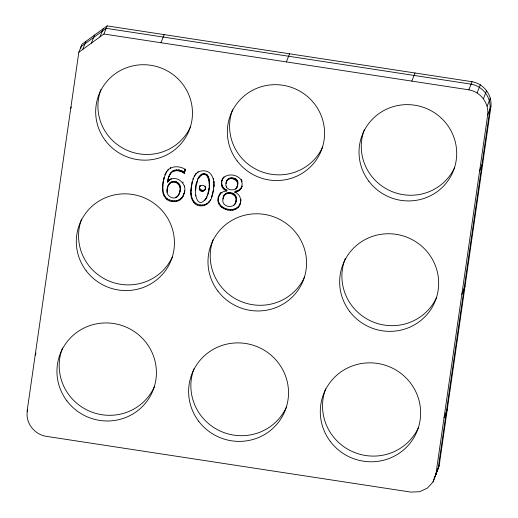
<?xml version="1.0" encoding="UTF-8"?>
<svg xmlns="http://www.w3.org/2000/svg" width="518" height="518" viewBox="0 0 518 518"><rect width="100%" height="100%" fill="white"/><g stroke="black" fill="none" stroke-linecap="round" stroke-linejoin="round"><path stroke-width="0.78" d="M181.766 198.239L183.242 195.603C181.015 202.208 172.267 203.16 167.029 199.663C159.311 192.489 162.749 179.623 166.764 171.316L164.97 174.954L165.294 174.145M182.09 197.429C178.581 201.858 171.814 201.593 167.353 198.854C161.007 193.81 162.866 184.466 164.167 177.544L163.843 178.354M206.617 197.636C208.896 190.637 211.707 181.637 207.329 174.967C202.752 170.972 197.753 176.716 197.183 181.306C192.631 188.979 196.652 213.442 206.941 196.827L205.64 199.469M207.776 194.528L207.459 195.338C211.661 188.364 208.696 164.057 198.025 179.001L198.342 178.192M205.387 188.675C206.112 184.395 198.867 183.981 199.242 188.377C199.449 192.508 205.75 191.802 205.704 187.866L204.992 189.815M205.562 188.468C204.176 192.541 197.63 189.51 199.987 185.813L199.424 187.16M240.669 201.981C237.335 219.367 207.919 206.475 221.277 192.34L219.218 195.539L219.541 194.723M240.339 203.393C236.221 215.009 214.342 208.676 218.972 196.225L218.654 197.034M222.241 179.655C220.571 183.748 222.792 188.675 226.962 190.138L226.644 190.948C221.594 189.258 219.988 182.867 222.753 178.574M223.005 198.97C220.849 207.919 236.545 209.531 236.247 200.136C238.371 191.233 222.74 189.633 223.005 198.97L223.64 196.71L223.323 197.52M235.93 201.606L235.606 202.415C239.102 195.195 227.506 189.64 223.821 196.283L224.145 195.467M226.016 183.463C224.197 191.181 238.034 192.508 237.743 184.395C239.633 176.58 225.699 175.265 226.016 183.463L226.612 181.384L226.288 182.2M237.471 185.658L237.147 186.467C240.235 180.096 229.953 175.447 226.722 181.119L227.046 180.309M234.706 192.184C237.665 191.958 240.643 190.171 241.608 187.263L238.999 190.1L235.03 191.369L234.706 192.184C239.73 193.654 241.867 199.547 240.015 204.202M240.831 201.269L240.967 199.553L240.643 200.362M182.925 196.419L184.091 193.421L183.773 194.231C189.051 183.935 174.728 172.462 167.424 182.187L169.114 175.906L167.994 179.241M167.1 190.844C167.023 175.129 186.299 181.022 178.885 194.354L179.202 193.544C176.353 202.687 163.895 196.27 167.567 188.267L167.249 189.076M179.727 191.997L179.403 192.806C183.495 184.9 172.468 177.214 168.143 185.852L168.467 185.043M213.377 190.022L213.701 189.206L211.59 197.468C213.798 189.64 216.213 179.001 209.466 172.721C204.571 169.146 196.944 170.636 194.347 176.314L195.849 173.795M213.902 187.173L214.089 181.533L213.766 182.349M211.907 196.652C210.463 204.124 201.541 208.735 195.156 203.911C188.248 197.39 190.902 186.363 193.369 178.367L193.046 179.176L194.671 175.505M210.282 200.324L210.606 199.514C207.996 205.18 200.375 206.682 195.48 203.101C189.465 197.844 191.019 188.759 192.34 181.805L192.016 182.614M196.076 187.846L195.532 190.63M27.091 411.298L78.827 52.279L82.038 44.166L107.135 25.9L472.04 81.715C483.708 83.735 492.333 94.872 490.909 106.702L439.173 465.721L433.022 481.986L427.318 488.144L419.664 491.711L410.865 492.1L45.96 436.285C33.974 434.311 24.508 421.885 27.655 409.874M80.847 48.18L81.073 46.601L106.177 28.335L471.076 84.149C482.744 86.163 491.368 97.306 489.944 109.136L438.209 468.155L435.269 476.307L434.233 477.428M184.402 173.426L184.725 172.617C180.413 168.868 172.144 168.441 169.82 174.624C172.74 169.179 180.258 169.923 184.402 173.426L185.004 169.237C179.209 165.514 170.241 165.592 166.44 172.125M184.816 171.963L185.23 169.082L184.913 169.891M433.022 481.986L435.962 473.834L487.697 114.821C489.121 102.985 480.497 91.848 468.829 89.828L103.93 34.013L78.827 52.279M197.183 181.306L197.507 180.497L195.908 187.348M167.424 182.187L168.318 178.432M167.69 187.691L167.923 186.538L167.605 187.348M184.227 192.787L184.635 190.877L184.317 191.692M82.75 49.424L85.962 41.31M91.375 43.143L94.587 35.03M70.746 108.372L71.309 106.954M100.006 36.869L103.218 28.755M103.93 34.013L107.135 25.9M35.179 355.199L36.02 353.069M160.943 42.735L164.154 34.622M163.06 182.323L163.377 181.514M168.253 169.865L168.577 169.049L167.67 170.182M162.626 186.564L162.943 185.748M170.39 168.195L170.707 167.379M162.62 190.248L162.943 189.439M171.069 172.954L171.393 172.144M163.053 193.382L163.377 192.573M168.182 181.216L169.347 179.584L169.023 180.394M172.539 171.73L172.863 170.914M169.956 179.72L170.273 178.911M163.915 195.972L164.238 195.163M174.223 170.946L174.54 170.137M168.868 184.589L169.192 183.773M170.972 179.196L171.29 178.386M169.774 183.553L170.098 182.744M170.83 182.783L171.154 181.973M167.197 192.437L167.424 190.035M165.236 198.051L165.559 197.241M176.107 170.616L176.424 169.8M172.008 182.297L172.332 181.481M173.303 182.09L173.627 181.281M178.198 170.726L178.522 169.917M167.029 199.663L167.353 198.854M179.066 170.888L179.39 170.072M174.721 182.174L175.045 181.365M179.908 171.102L180.232 170.286M176.146 182.517L176.463 181.708M180.724 171.361L181.047 170.551M169.295 200.816L169.619 200M181.52 171.678L181.837 170.869M177.337 183.081L177.661 182.271M182.284 172.047L182.608 171.238M178.309 183.864L178.632 183.055M183.022 172.462L183.34 171.652M172.034 201.502L172.352 200.693M183.728 172.921L184.045 172.112M179.06 184.861L179.377 184.052M184.706 171.335L185.023 170.519M179.578 186.079L179.901 185.269M175.214 197.844L175.531 197.034M179.869 187.51L180.193 186.694M174.443 201.677L174.767 200.867M176.36 197.384L176.683 196.575M179.934 189.148L180.251 188.332M177.363 196.646L178.522 194.826M182.822 182.828L183.145 182.012M179.765 190.993L180.083 190.184M176.625 201.437L176.949 200.628M178.581 200.783L178.904 199.967M184.337 186.739L184.654 185.93M180.309 199.702L180.633 198.893M195.927 174.035L196.244 173.219M191.259 186.635L191.582 185.826M197.766 172.345L198.09 171.529M190.851 190.702L191.174 189.892M190.87 194.295L191.187 193.486M199.003 177.175L199.32 176.36M196.477 184.091L196.801 183.275M191.31 197.423L191.628 196.607M200.11 175.816L200.434 175M201.366 174.916L201.683 174.1M192.172 200.077L192.495 199.262M202.765 174.475L203.082 173.659M195.584 195.953L195.901 195.137M204.299 174.488L204.623 173.679M193.46 202.247L193.777 201.431M199.281 187.743L199.598 186.933M199.242 188.377L199.566 187.568M200.019 186.156L200.336 185.347M199.32 188.973L199.644 188.163M199.521 189.523L199.838 188.714M199.825 190.041L200.149 189.232M205.788 174.935L206.112 174.126M200.226 190.482L200.55 189.672M195.156 203.911L195.48 203.101M200.693 190.831L201.016 190.015M207.012 175.777L207.329 174.967M201.237 191.077L201.554 190.261M201.845 191.22L202.162 190.41M207.964 177.014L208.281 176.204M202.473 191.265L202.797 190.449M197.267 205.083L197.591 204.267M203.075 191.187L203.393 190.378M205.109 186.933L205.432 186.124M203.639 190.993L203.962 190.184M208.644 178.645L208.961 177.836M204.17 190.682L204.493 189.873M204.629 190.281L204.953 189.471M209.058 180.691L209.382 179.875M199.799 205.75L200.116 204.934M209.214 183.145L209.537 182.336M209.104 186.02L209.427 185.211M208.735 189.31L209.052 188.5M202.402 205.866L202.726 205.057M204.532 200.822L205.963 198.653M213.325 179.215L213.643 178.406M208.165 192.56L208.482 191.751M204.759 205.381L205.076 204.571M213.785 185.949L214.109 185.133M206.857 204.293L207.181 203.483M208.702 202.603L209.019 201.793M212.62 194.03L212.943 193.22M221.477 182.336L221.795 181.527M221.38 183.728L221.704 182.919M221.51 185.049L221.834 184.24M221.859 186.299L222.177 185.489M222.429 187.471L222.753 186.661M219.988 194.244L220.305 193.428M218.292 198.731L218.615 197.921M218.169 200.9L218.486 200.09M223.206 188.546L223.53 187.73M218.447 202.875L218.771 202.065M227.318 180.225L227.642 179.416M224.164 189.478L224.488 188.669M228.075 179.519L228.399 178.704M228.982 179.008L229.299 178.192M219.133 204.662L219.451 203.852M226.353 186.92L226.677 186.111M225.311 190.281L225.634 189.471M230.024 178.704L230.342 177.888M220.215 206.255L220.538 205.445M224.508 195.247L224.831 194.438M231.203 178.606L231.52 177.791M225.375 194.418L225.699 193.609M226.411 193.823L226.735 193.013M232.517 178.71L232.835 177.901M221.665 207.621L221.989 206.811M227.596 193.46L227.914 192.651M233.825 179.001L234.142 178.192M228.917 193.337L229.241 192.528M223.446 208.709L223.77 207.899M234.939 179.448L235.256 178.639M230.393 193.454L230.711 192.644M235.852 180.044L236.176 179.234M236.571 180.801L236.894 179.992M225.557 209.525L225.88 208.715M231.824 193.784L232.148 192.968M237.095 181.701L237.412 180.886M237.406 182.737L237.73 181.922M233.055 194.295L233.378 193.486M235.366 189.102L235.69 188.293M237.516 183.903L237.84 183.094M236.124 188.416L237.037 186.726L236.713 187.535M237.419 185.211L237.743 184.395M286.376 61.92L289.588 53.807M227.998 210.062L228.321 209.253M234.084 195.001L234.408 194.192M236.169 191.945L236.493 191.129M234.913 195.895L235.237 195.085M241.284 188.073L242.1 186.04L241.776 186.849L242.184 183.56L241.258 180.173L241.582 179.357M237.49 191.518L237.814 190.708M235.522 196.95L235.845 196.141M230.484 210.276L230.808 209.466M241.906 181.792L242.23 180.976M238.675 190.909L238.999 190.1M235.897 198.141L236.214 197.332M233.547 205.542L234.738 203.898L234.421 204.707M236.033 199.475L236.35 198.666M239.724 190.112L240.041 189.303M235.93 200.952L236.247 200.136M240.598 189.167L240.922 188.351M235.107 203.671L235.425 202.855M232.737 210.133L233.061 209.317M234.758 209.622L235.075 208.812M236.538 208.748L236.856 207.932M238.027 207.537L238.351 206.721M239.193 206.022L239.51 205.212M411.816 81.106L415.022 72.993M468.829 89.828L472.04 81.715M477.143 92.839L480.354 84.725M483.462 98.543L486.674 90.43M487.179 106.138L490.391 98.025M487.697 114.821L490.909 106.702M479.61 170.914L482.821 162.801M461.829 294.328L465.041 286.214M444.043 417.741L447.254 409.628M435.962 473.834L439.173 465.721M221.924 180.465C224.948 172.643 237.341 173.705 241.258 180.173M168.797 176.716L170.144 173.808M167.748 181.378L168.505 180.406M223.005 178.037L224.087 176.683M435.191 474.993L436.234 473.873M220.953 193.149L223.452 191.608L226.644 190.948M225.842 190.281L226.962 190.138M190.54 126.742A48.524 47.585 21.6 0 1 128.082 150.706A48.524 47.585 21.6 0 1 100.919 89.627M172.449 256.786A49.197 48.239 21.6 0 1 109.136 281.08A49.197 48.239 21.6 0 1 81.598 219.153M322.636 147.008A48.75 47.805 21.6 0 1 259.894 171.082A48.75 47.805 21.6 0 1 232.608 109.719M454.733 167.275A48.97 48.025 21.6 0 1 391.705 191.459A48.97 48.025 21.6 0 1 364.29 129.817M436.642 297.313A49.637 48.679 21.6 0 1 372.377 321.672A49.637 48.679 21.6 0 1 345.253 258.605M154.358 386.823A49.864 48.893 21.6 0 1 89.808 411.292A49.864 48.893 21.6 0 1 62.561 347.941M286.454 407.09A50.084 49.113 21.6 0 1 221.995 431.824A50.084 49.113 21.6 0 1 193.959 368.777M418.55 427.356A50.304 49.333 21.6 0 1 353.8 452.201A50.304 49.333 21.6 0 1 325.641 388.876M304.545 277.052A49.417 48.459 21.6 0 1 240.941 301.457A49.417 48.459 21.6 0 1 213.28 239.251M105.387 140.592A48.524 47.585 21.6 0 0 188.604 131.721A48.524 47.585 21.6 0 0 138.235 64.996A48.524 47.585 21.6 0 0 105.387 140.592M86.156 270.746A49.197 48.239 21.6 0 0 170.519 261.745A49.197 48.239 21.6 0 0 119.457 194.108A49.197 48.239 21.6 0 0 86.156 270.746M368.816 181.196A48.97 48.025 21.6 0 0 452.797 172.241A48.97 48.025 21.6 0 0 401.968 104.908A48.97 48.025 21.6 0 0 368.816 181.196M237.102 160.891A48.75 47.805 21.6 0 0 320.7 151.981A48.75 47.805 21.6 0 0 270.098 84.952A48.75 47.805 21.6 0 0 237.102 160.891M349.585 311.35A49.637 48.679 21.6 0 0 434.712 302.272A49.637 48.679 21.6 0 0 383.19 234.019A49.637 48.679 21.6 0 0 349.585 311.35M66.919 400.893A49.864 48.893 21.6 0 0 152.434 391.776A49.864 48.893 21.6 0 0 100.673 323.219A49.864 48.893 21.6 0 0 66.919 400.893M198.64 421.199A50.084 49.113 21.6 0 0 284.531 412.043A50.084 49.113 21.6 0 0 232.543 343.175A50.084 49.113 21.6 0 0 198.64 421.199M330.354 441.504A50.304 49.333 21.6 0 0 416.627 432.303A50.304 49.333 21.6 0 0 364.407 363.131A50.304 49.333 21.6 0 0 330.354 441.504M217.871 291.045A49.417 48.459 21.6 0 0 302.616 282.012A49.417 48.459 21.6 0 0 251.321 214.064A49.417 48.459 21.6 0 0 217.871 291.045"/></g></svg>
